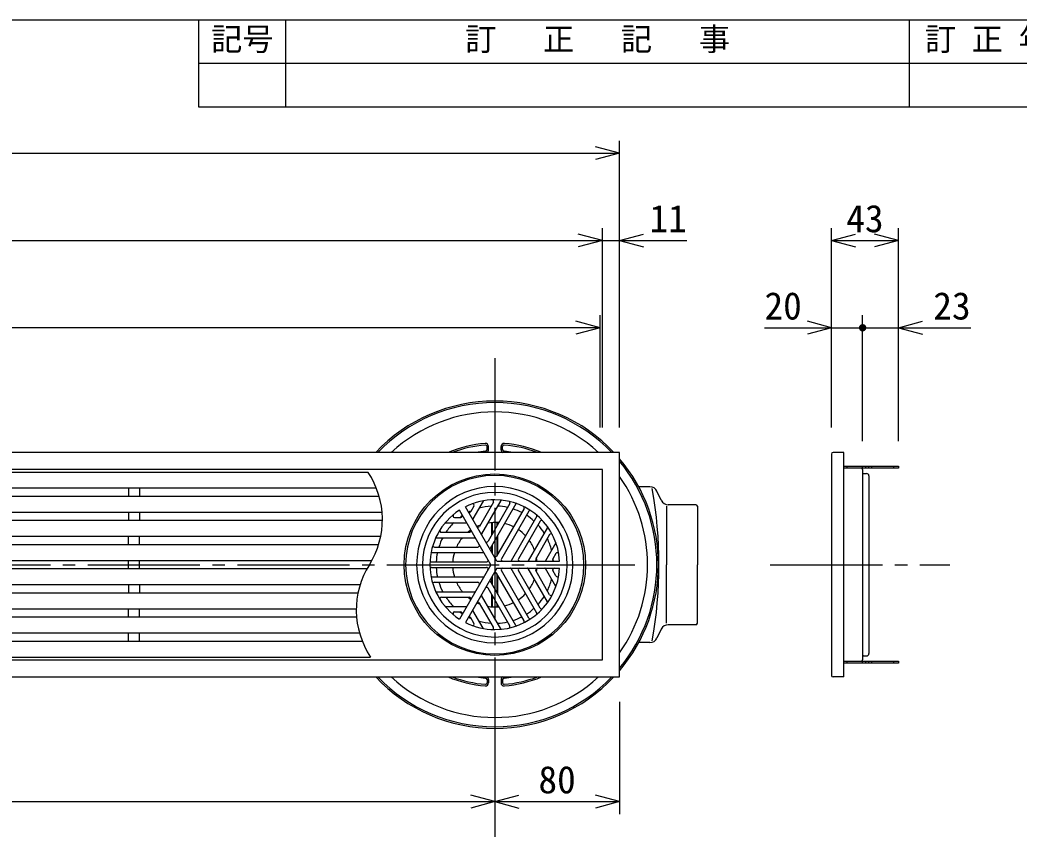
# Model space of a CAD drawing. Units: millimetres, scale not verified. Extents: x -1092 to 1092, y -744 to 696.
# Drawn here: x 121 to 762, y 177 to 696 of the extents above; entities that cross this region are included whole.
import ezdxf
from ezdxf.enums import TextEntityAlignment as Align

# ---------------------------------------------------------------- set-up
doc = ezdxf.new("R2010")
doc.units = ezdxf.units.MM
doc.header["$LTSCALE"] = 8
doc.linetypes.add('CHAIN2', pattern=[12, 9, -1, 1, -1])
for name, color, linetype in [('0-0_計極細', 2, 'Continuous'), ('0-1_計細線', 3, 'Continuous'), ('0-5_寸法線', 7, 'Continuous'), ('0-7_枠細線', 5, 'Continuous'), ('0-8_枠中線', 5, 'Continuous')]:
    doc.layers.add(name, color=color, linetype=linetype)
doc.styles.add('ＭＳ ゴシック', font='')
doc.styles.get('ＭＳ ゴシック').set_extended_font_data('MS Gothic')

msp = doc.modelspace()

# ---------------------------------------------------------------- hatches: boundary and pattern name
at = {"layer": '0-5_寸法線'}
msp.add_hatch(color=256, dxfattribs=at).paths.add_polyline_path([(664.404, 498.534, 1), (659.604, 498.534, 1)])

# ---------------------------------------------------------------- linework, layer by layer
at = {"layer": '0-0_計極細', "linetype": 'CHAIN2'}
for p, q in [((426.004, 478.997), (426.004, -214.269)), ((-699.168, 346.534), (515.861, 346.534)), ((602.761, 346.534), (717.984, 346.534))]:
    msp.add_line(p, q, dxfattribs=at)
at = {"layer": '0-0_計極細'}
for p, q in [((191.054, 395.784), (191.054, 390.284)), ((197.954, 395.784), (197.954, 390.284)), ((418.56, 387.326), (411.955, 375.886)), ((425.114, 386.635), (416.156, 371.12)), ((429.79, 387.711), (417.459, 366.353)), ((435.597, 385.726), (421.66, 361.587)), ((439.517, 385.492), (422.963, 356.82)), ((191.054, 380.284), (191.054, 374.784)), ((197.954, 380.284), (197.954, 374.784)), ((412.642, 384.1), (410.652, 380.653)), ((444.758, 382.527), (427.163, 352.053)), ((447.799, 380.771), (430.205, 350.297)), ((394.4, 373.377), (407.61, 373.377)), ((400.153, 376.89), (404.134, 376.89)), ((423.998, 365.636), (423.998, 373.554)), ((424.5, 366.506), (424.5, 373.586)), ((427.51, 371.72), (427.51, 373.586)), ((428.012, 372.589), (428.012, 373.554)), ((452.987, 377.715), (436.433, 349.043)), ((455.15, 374.437), (441.213, 350.297)), ((391.722, 367.357), (409.638, 367.357)), ((428.012, 353.523), (428.012, 365.564)), ((459.772, 370.401), (447.441, 349.043)), ((461.179, 365.813), (452.221, 350.297)), ((191.054, 359.284), (191.054, 364.784)), ((197.954, 359.284), (197.954, 364.784)), ((388.452, 363.844), (413.114, 363.844)), ((424.5, 353.657), (424.5, 359.481)), ((427.51, 352.654), (427.51, 364.695)), ((465.054, 360.483), (458.449, 349.043)), ((385.51, 354.311), (418.618, 354.311)), ((387.267, 357.823), (415.142, 357.823)), ((423.998, 354.526), (423.998, 358.612)), ((465.219, 353.745), (463.229, 350.297)), ((191.054, 343.784), (191.054, 349.284)), ((197.954, 343.784), (197.954, 349.284)), ((385.457, 348.29), (420.646, 348.29)), ((385.457, 344.778), (420.646, 344.778)), ((444.758, 310.541), (427.163, 341.015)), ((427.51, 328.373), (427.51, 340.415)), ((447.799, 312.297), (430.205, 342.771)), ((452.987, 315.353), (436.433, 344.026)), ((455.15, 318.631), (441.213, 342.771)), ((459.772, 322.668), (447.441, 344.026)), ((461.179, 327.255), (452.221, 342.771)), ((465.054, 332.585), (458.449, 344.026)), ((465.219, 339.324), (463.229, 342.771)), ((191.054, 333.784), (191.054, 328.284)), ((197.954, 333.784), (197.954, 328.284)), ((385.51, 338.757), (418.618, 338.757)), ((387.267, 335.245), (415.142, 335.245)), ((439.517, 307.576), (422.963, 336.249)), ((423.998, 334.456), (423.998, 338.542)), ((424.5, 333.587), (424.5, 339.411)), ((428.012, 327.504), (428.012, 339.546)), ((388.452, 329.224), (413.114, 329.224)), ((435.597, 307.342), (421.66, 331.482)), ((423.998, 319.515), (423.998, 327.432)), ((391.722, 325.712), (409.638, 325.712)), ((425.114, 306.433), (416.156, 321.949)), ((429.79, 305.358), (417.459, 326.715)), ((424.5, 319.482), (424.5, 326.563)), ((427.51, 319.482), (427.51, 321.349)), ((191.054, 312.784), (191.054, 318.284)), ((197.954, 312.784), (197.954, 318.284)), ((394.4, 319.691), (407.61, 319.691)), ((400.153, 316.179), (404.134, 316.179)), ((418.56, 305.742), (411.955, 317.182)), ((428.012, 319.515), (428.012, 320.48)), ((412.642, 308.968), (410.652, 312.416)), ((191.054, 297.284), (191.054, 302.784)), ((197.954, 297.284), (197.954, 302.784))]:
    msp.add_line(p, q, dxfattribs=at)
for centre, radius, start, end in [((299.582, 375.534), 54.312, 327.72738, 33.84606), ((426.005, 346.534), 50.153, 90, 270), ((426.005, 346.534), 50.153, 270, 90), ((411.773, 384.602), 1.004, 330, 110.49823), ((418.995, 387.076), 0.502, 99.81001, 150), ((424.245, 387.137), 1.004, 330, 92.48216), ((430.225, 387.46), 0.502, 84.11294, 150), ((434.728, 386.228), 1.004, 330, 77.60597), ((439.951, 385.241), 0.502, 70.18513, 150), ((400.153, 377.893), 1.004, 129.50177, 270), ((404.134, 377.893), 1.004, 270, 30), ((409.783, 381.154), 1.004, 210, 330), ((426.005, 346.534), 37.631, 113.77152, 116.31965), ((426.005, 346.534), 37.631, 93.596, 105.50678), ((426.005, 346.534), 37.631, 77.4576, 87.38711), ((426.005, 346.534), 37.631, 77.4576, 87.38711), ((426.005, 346.534), 37.631, 62.67477, 71.92708), ((443.889, 383.029), 1.004, 330, 63.89345), ((426.005, 346.534), 37.631, 48.07292, 57.32523), ((448.668, 380.269), 1.004, 56.10655, 150), ((452.553, 377.966), 0.502, 330, 49.81487), ((394.4, 372.876), 0.502, 90, 140.18999), ((426.005, 346.534), 37.631, 134.49322, 146.404), ((426.005, 346.534), 37.631, 123.68035, 126.22848), ((407.61, 372.876), 0.502, 30, 90), ((412.39, 375.635), 0.502, 150, 210), ((426.005, 346.534), 27.094, 110.22104, 115.21981), ((426.005, 346.534), 27.094, 84.62432, 99.70902), ((426.005, 346.534), 27.094, 84.62432, 90), ((426.005, 346.534), 27.094, 63.71622, 76.68065), ((426.005, 346.534), 37.631, 32.61289, 42.5424), ((456.019, 373.936), 1.004, 42.39403, 150), ((391.722, 368.36), 1.004, 147.51784, 270), ((426.005, 346.534), 27.094, 124.78019, 129.77896), ((409.638, 368.36), 1.004, 270, 30), ((415.287, 371.621), 1.004, 210, 330), ((417.894, 366.102), 0.502, 150, 210), ((426.005, 346.534), 27.094, 43.31935, 56.28378), ((459.338, 370.652), 0.502, 330, 35.88706), ((462.048, 365.311), 1.004, 27.51784, 150), ((387.267, 358.827), 1.004, 162.39403, 270), ((388.452, 363.343), 0.502, 90, 155.88706), ((426.005, 346.534), 37.631, 152.61289, 162.5424), ((426.005, 346.534), 27.094, 140.29098, 155.37568), ((413.114, 363.343), 0.502, 30, 90), ((415.142, 358.827), 1.004, 270, 30), ((420.791, 362.088), 1.004, 210, 330), ((426.005, 346.534), 27.094, 20.29098, 35.37568), ((426.005, 346.534), 37.631, 14.49322, 26.40401), ((385.51, 353.813), 0.502, 89.99378, 169.80868), ((426.005, 346.534), 37.631, 168.07292, 177.32523), ((426.005, 346.534), 27.094, 163.31935, 176.28378), ((418.618, 353.81), 0.502, 30, 90), ((423.398, 356.569), 0.502, 150, 210), ((466.088, 353.243), 1.004, 9.50177, 150), ((391.426, 317.534), 54.312, 147.72738, 213.84606), ((385.456, 349.297), 1.004, 176.10043, 269.99386), ((420.646, 349.294), 1.004, 270, 30), ((426.294, 352.555), 1.004, 210, 330), ((426.294, 352.555), 1.004, 253.22135, 330), ((431.074, 349.796), 1.004, 150, 270), ((435.999, 349.294), 0.502, 270, 330), ((442.082, 349.796), 1.004, 150, 270), ((447.007, 349.294), 0.502, 270, 330), ((453.09, 349.796), 1.004, 150, 270), ((426.005, 346.534), 27.094, 4.78019, 9.77896), ((458.015, 349.294), 0.502, 270, 330), ((464.098, 349.796), 1.004, 150, 270), ((426.005, 346.534), 37.631, 3.68035, 6.22848), ((385.457, 343.775), 1.004, 90, 183.89345), ((426.005, 346.534), 37.631, 182.67477, 191.92708), ((426.005, 346.534), 27.094, 183.71622, 196.68065), ((420.646, 343.775), 1.004, 330, 90), ((426.294, 340.513), 1.004, 30, 150), ((426.294, 340.513), 1.004, 30, 106.77865), ((431.074, 343.273), 1.004, 90, 210), ((435.999, 343.775), 0.502, 30, 90), ((442.082, 343.273), 1.004, 90, 210), ((447.007, 343.775), 0.502, 30, 90), ((453.09, 343.273), 1.004, 90, 210), ((426.005, 346.534), 27.094, 350.22104, 355.21981), ((458.015, 343.775), 0.502, 30, 90), ((464.098, 343.273), 1.004, 90, 210), ((426.005, 346.534), 37.631, 353.77152, 356.31965), ((385.508, 339.262), 0.502, 190.17883, 269.99383), ((387.267, 334.242), 1.004, 90, 197.60597), ((426.005, 346.534), 37.631, 197.4576, 207.38711), ((426.005, 346.534), 27.094, 204.62432, 219.70902), ((415.142, 334.242), 1.004, 330, 90), ((418.618, 339.259), 0.502, 270, 330), ((423.398, 336.499), 0.502, 150, 210), ((426.005, 346.534), 27.094, 324.62432, 339.70902), ((426.005, 346.534), 37.631, 333.59599, 345.50678), ((466.088, 339.825), 1.004, 210, 350.49823), ((388.452, 329.726), 0.502, 204.11294, 270), ((413.114, 329.726), 0.502, 270, 330), ((417.894, 326.966), 0.502, 150, 210), ((420.791, 330.98), 1.004, 30, 150), ((426.005, 346.534), 27.094, 303.71622, 316.68065), ((462.048, 327.757), 1.004, 210, 332.48216), ((391.722, 324.708), 1.004, 90, 212.48216), ((426.005, 346.534), 37.631, 213.59599, 225.50678), ((426.005, 346.534), 27.094, 230.22104, 235.21981), ((409.638, 324.708), 1.004, 330, 90), ((415.287, 321.447), 1.004, 30, 150), ((426.005, 346.534), 27.094, 244.78019, 249.77896), ((426.005, 346.534), 27.094, 283.31935, 296.28378), ((426.005, 346.534), 37.631, 317.4576, 327.38711), ((459.338, 322.417), 0.502, 324.11294, 30), ((400.153, 315.175), 1.004, 90, 230.49823), ((426.005, 346.534), 37.631, 233.77152, 236.31965), ((404.134, 315.175), 1.004, 330, 90), ((407.61, 320.193), 0.502, 270, 330), ((412.39, 317.433), 0.502, 149.99998, 210.00002), ((426.005, 346.534), 27.094, 260.29098, 275.37568), ((426.005, 346.534), 37.631, 302.67477, 311.92708), ((452.553, 315.103), 0.502, 310.18513, 30), ((456.019, 319.133), 1.004, 210, 317.60597), ((409.783, 311.914), 1.004, 30, 150), ((426.005, 346.534), 37.631, 243.68035, 246.22848), ((411.773, 308.466), 1.004, 249.50177, 30), ((426.005, 346.534), 37.631, 254.49322, 266.404), ((426.005, 346.534), 37.631, 272.61289, 282.5424), ((426.005, 346.534), 37.631, 288.07292, 297.32523), ((443.889, 310.039), 1.004, 296.10655, 30), ((448.668, 312.799), 1.004, 210, 303.89345), ((418.995, 305.993), 0.502, 210, 260.18999), ((424.245, 305.931), 1.004, 267.51784, 30), ((430.225, 305.608), 0.502, 210, 275.88706), ((434.728, 306.84), 1.004, 282.39403, 30), ((439.951, 307.827), 0.502, 210, 289.81487)]:
    msp.add_arc(centre, radius, start, end, dxfattribs=at)
at = {"layer": '0-1_計細線'}
for p, q in [((421.005, 420.291), (421.005, 422.297)), ((422.005, 420.291), (422.005, 422.297)), ((430.005, 420.291), (430.005, 422.297)), ((431.005, 420.291), (431.005, 422.297)), ((642.004, 417.534), (642.004, 275.534)), ((650.004, 418.534), (643.004, 418.534)), ((650.004, 274.534), (650.004, 418.534)), ((344.69, 405.784), (-677.496, 405.784)), ((652.004, 408.534), (652.004, 409.734)), ((662.004, 408.534), (662.004, 409.734)), ((662.004, 407.534), (662.004, 285.534)), ((662.504, 405.034), (664.504, 405.034)), ((664.004, 408.534), (664.004, 409.734)), ((666.004, 408.534), (666.004, 409.734)), ((668.004, 408.534), (668.004, 409.734)), ((682.004, 408.534), (682.004, 409.734)), ((666.004, 403.534), (666.004, 289.534)), ((-677.496, 395.784), (349.978, 395.784)), ((525.535, 396.534), (518.335, 396.534)), ((532.77, 387.905), (530.059, 393.664)), ((351.853, 390.284), (-677.496, 390.284)), ((555.004, 385.034), (537.294, 385.034)), ((-677.496, 380.284), (353.686, 380.284)), ((423.398, 346.534), (403.258, 381.418)), ((427.308, 348.792), (407.168, 383.675)), ((536.09, 384.034), (536.09, 346.534)), ((556.004, 384.034), (556.004, 346.534)), ((353.889, 374.784), (-677.496, 374.784)), ((-677.496, 364.784), (352.82, 364.784)), ((351.406, 359.284), (-677.496, 359.284)), ((-677.496, 349.284), (347.129, 349.284)), ((423.398, 346.534), (403.258, 311.651)), ((427.308, 348.792), (426.005, 351.05)), ((427.308, 348.792), (429.915, 348.792)), ((427.308, 348.792), (467.588, 348.792)), ((536.09, 309.034), (536.09, 346.534)), ((556.004, 309.034), (556.004, 346.534)), ((343.878, 343.784), (-677.496, 343.784)), ((427.308, 344.276), (407.168, 309.393)), ((427.308, 344.276), (467.588, 344.276)), ((-677.496, 333.784), (339.601, 333.784)), ((338.188, 328.284), (-677.496, 328.284)), ((-677.496, 318.284), (337.119, 318.284)), ((337.322, 312.784), (-677.496, 312.784)), ((555.004, 308.034), (537.294, 308.034)), ((-677.496, 302.784), (339.155, 302.784)), ((532.77, 305.164), (530.059, 299.405)), ((341.03, 297.284), (-677.496, 297.284)), ((525.535, 296.534), (518.335, 296.534)), ((-677.496, 287.284), (346.317, 287.284)), ((652.004, 283.334), (652.004, 284.534)), ((662.004, 283.334), (662.004, 284.534)), ((662.504, 288.034), (664.504, 288.034)), ((664.004, 283.334), (664.004, 284.534)), ((666.004, 283.334), (666.004, 284.534)), ((668.004, 283.334), (668.004, 284.534)), ((682.004, 283.334), (682.004, 284.534)), ((421.005, 272.778), (421.005, 270.772)), ((422.005, 272.778), (422.005, 270.772)), ((430.005, 272.778), (430.005, 270.772)), ((431.005, 272.778), (431.005, 270.772)), ((650.004, 274.534), (643.004, 274.534))]:
    msp.add_line(p, q, dxfattribs=at)
for points in [[(-689.996, 418.534), (-689.996, 274.534), (506.004, 274.534), (506.004, 418.534)], [(-678.996, 407.534), (-678.996, 285.534), (495.004, 285.534), (495.004, 407.534)], [(650.004, 409.734), (685.004, 409.734), (685.004, 408.534), (650.004, 408.534)], [(650.004, 284.534), (685.004, 284.534), (685.004, 283.334), (650.004, 283.334)]]:
    msp.add_lwpolyline(points, close=True, dxfattribs=at)
msp.add_circle((426.005, 346.534), 58.202, dxfattribs=at)
for centre, radius, start, end in [((426.005, 346.534), 105, 43.29187, 136.70813), ((426.005, 346.534), 104, 43.81312, 136.18688), ((426.005, 346.534), 98, 47.28142, 132.71858), ((426.005, 346.534), 78, 94.52806, 112.61971), ((426.005, 346.534), 77, 94.52806, 110.73223), ((420.005, 422.297), 2, 360, 94.52806), ((420.005, 422.297), 1, 360, 94.52806), ((432.005, 422.297), 2, 85.47194, 180), ((432.005, 422.297), 1, 85.47194, 180), ((426.005, 346.534), 77, 69.2388, 85.47194), ((426.005, 346.534), 78, 67.31293, 85.47194), ((426.005, 346.534), 73, 94.65071, 99.60712), ((420.005, 420.291), 1, 274.65071, 360), ((420.005, 420.291), 2, 298.58141, 360), ((432.005, 420.291), 2, 180, 241.41859), ((432.005, 420.291), 1, 180, 265.34929), ((426.005, 346.534), 73, 80.69166, 85.34929), ((643.004, 417.534), 1, 90, 180), ((426.005, 346.534), 104.999, 319.63235, 40.36765), ((426.005, 346.534), 103.999, 320.28481, 39.71519), ((661.004, 407.534), 1, 0, 90), ((662.504, 405.534), 0.5, 180, 270), ((664.504, 403.534), 1.5, 0, 90), ((426.005, 346.534), 57.199, 90, 270), ((426.005, 346.534), 57.199, 270, 90), ((426.005, 346.534), 98, 324.71867, 35.28133), ((426.005, 346.534), 46.411, 90, 270), ((426.005, 346.534), 46.411, 270, 90), ((525.535, 391.534), 5, 25.2083, 90), ((251.337, 346.534), 279.999, 349.95893, 10.04107), ((426.005, 346.534), 41.645, 90, 116.89208), ((426.005, 346.534), 41.645, 3.10792, 90), ((537.294, 390.034), 5, 205.2083, 270), ((555.004, 384.034), 1, 0, 90), ((426.005, 346.534), 41.645, 123.10792, 236.89208), ((464.62, 360.734), 0.502, 330, 20.18999), ((426.005, 346.534), 41.645, 270, 356.89208), ((464.62, 332.334), 0.502, 339.81001, 30), ((394.4, 320.193), 0.502, 219.81001, 270), ((426.005, 346.534), 41.645, 243.10792, 270), ((537.294, 303.034), 5, 90, 154.7917), ((555.004, 309.034), 1, 270, 360), ((525.535, 301.534), 5, 270, 334.7917), ((664.504, 289.534), 1.5, 270, 360), ((661.004, 285.534), 1, 270, 360), ((662.504, 287.534), 0.5, 90, 180), ((426.005, 346.534), 105, 223.29187, 316.70813), ((426.005, 346.534), 104, 223.81312, 316.18688), ((426.005, 346.534), 98, 227.28142, 312.71858), ((426.005, 346.534), 78, 247.38029, 265.47194), ((426.005, 346.534), 77, 249.2388, 265.47194), ((426.005, 346.534), 73, 260.50585, 265.34929), ((420.005, 270.772), 2, 265.47194, 0), ((420.005, 270.772), 1, 265.47194, 0), ((420.005, 272.778), 1, 0, 85.34929), ((420.005, 272.778), 2, 0, 63.35361), ((432.005, 272.778), 2, 118.58141, 180), ((432.005, 270.772), 2, 180, 274.52806), ((432.005, 272.778), 1, 94.65071, 180), ((432.005, 270.772), 1, 180, 274.52806), ((426.005, 346.534), 73, 274.65071, 279.36215), ((426.005, 346.534), 77, 274.52806, 290.7612), ((426.005, 346.534), 78, 274.52806, 292.61971), ((643.004, 275.534), 1, 180, 270)]:
    msp.add_arc(centre, radius, start, end, dxfattribs=at)
at = {"layer": '0-5_寸法線'}
for p, q in [((506.004, 434.534), (506.004, 618.534)), ((-689.996, 610.534), (506.004, 610.534)), ((506.004, 610.534), (490.549, 614.675)), ((506.004, 610.534), (490.549, 606.393)), ((495.004, 554.534), (479.549, 558.675)), ((495.004, 434.534), (495.004, 562.534)), ((506.004, 434.534), (506.004, 562.534)), ((506.004, 554.534), (521.459, 558.675)), ((642.004, 434.534), (642.004, 562.534)), ((642.004, 554.534), (657.459, 558.675)), ((685.004, 554.534), (669.549, 558.675)), ((685.004, 425.734), (685.004, 562.534)), ((-678.996, 554.534), (495.004, 554.534)), ((495.004, 554.534), (479.549, 550.393)), ((495.004, 554.534), (549.281, 554.534)), ((506.004, 554.534), (521.459, 550.393)), ((642.004, 554.534), (657.459, 550.393)), ((642.004, 554.534), (685.004, 554.534)), ((685.004, 554.534), (669.549, 550.393)), ((493.504, 434.534), (493.504, 506.534)), ((642.004, 434.534), (642.004, 506.534)), ((662.004, 425.734), (662.004, 506.534)), ((685.004, 425.734), (685.004, 506.534)), ((493.504, 498.534), (478.049, 502.675)), ((642.004, 498.534), (626.549, 502.675)), ((685.004, 498.534), (700.459, 502.675)), ((493.504, 498.534), (-677.496, 498.534)), ((493.504, 498.534), (478.049, 494.393)), ((599.042, 498.534), (662.004, 498.534)), ((642.004, 498.534), (626.549, 494.393)), ((662.004, 498.534), (731.345, 498.534)), ((685.004, 498.534), (700.459, 494.393)), ((426.004, 258.534), (426.004, 186.534)), ((506.004, 258.534), (506.004, 186.534)), ((-689.996, 194.534), (426.004, 194.534)), ((426.004, 194.534), (410.549, 198.675)), ((426.004, 194.534), (410.549, 190.393)), ((426.004, 194.534), (441.459, 198.675)), ((426.004, 194.534), (441.459, 190.393)), ((426.004, 194.534), (506.004, 194.534)), ((506.004, 194.534), (490.549, 198.675)), ((506.004, 194.534), (490.549, 190.393))]:
    msp.add_line(p, q, dxfattribs=at)
at = {"layer": '0-7_枠細線'}
for p, q in [((236, 640), (236, 696)), ((292, 640), (292, 696)), ((692, 640), (692, 696)), ((1092, 668), (236, 668)), ((1092, 640), (236, 640))]:
    msp.add_line(p, q, dxfattribs=at)
at = {"layer": '0-8_枠中線'}
msp.add_lwpolyline([(-1092, -744), (-1092, 696), (1092, 696), (1092, -744)], close=True, dxfattribs=at)

# ---------------------------------------------------------------- texts
at = {"layer": '0-5_寸法線', "style": 'ＭＳ ゴシック'}
for s, p in [('11', (525.281, 554.534)), ('43', (651.504, 554.534)), ('20', (599.042, 498.534)), ('23', (707.345, 498.534)), ('80', (454.004, 194.534))]:
    msp.add_text(s, height=17.6, dxfattribs=at).set_placement(p, align=Align.BOTTOM_LEFT)
at = {"layer": '0-7_枠細線', "style": 'ＭＳ ゴシック'}
for s, p in [('記号', (244, 672)), ('訂\u3000 正\u3000 記\u3000 事', (407, 672)), ('訂 正 年 月 日', (702, 672))]:
    msp.add_text(s, height=14.66, dxfattribs=at).set_placement(p, align=Align.BOTTOM_LEFT)

doc.saveas('drawing.dxf')
